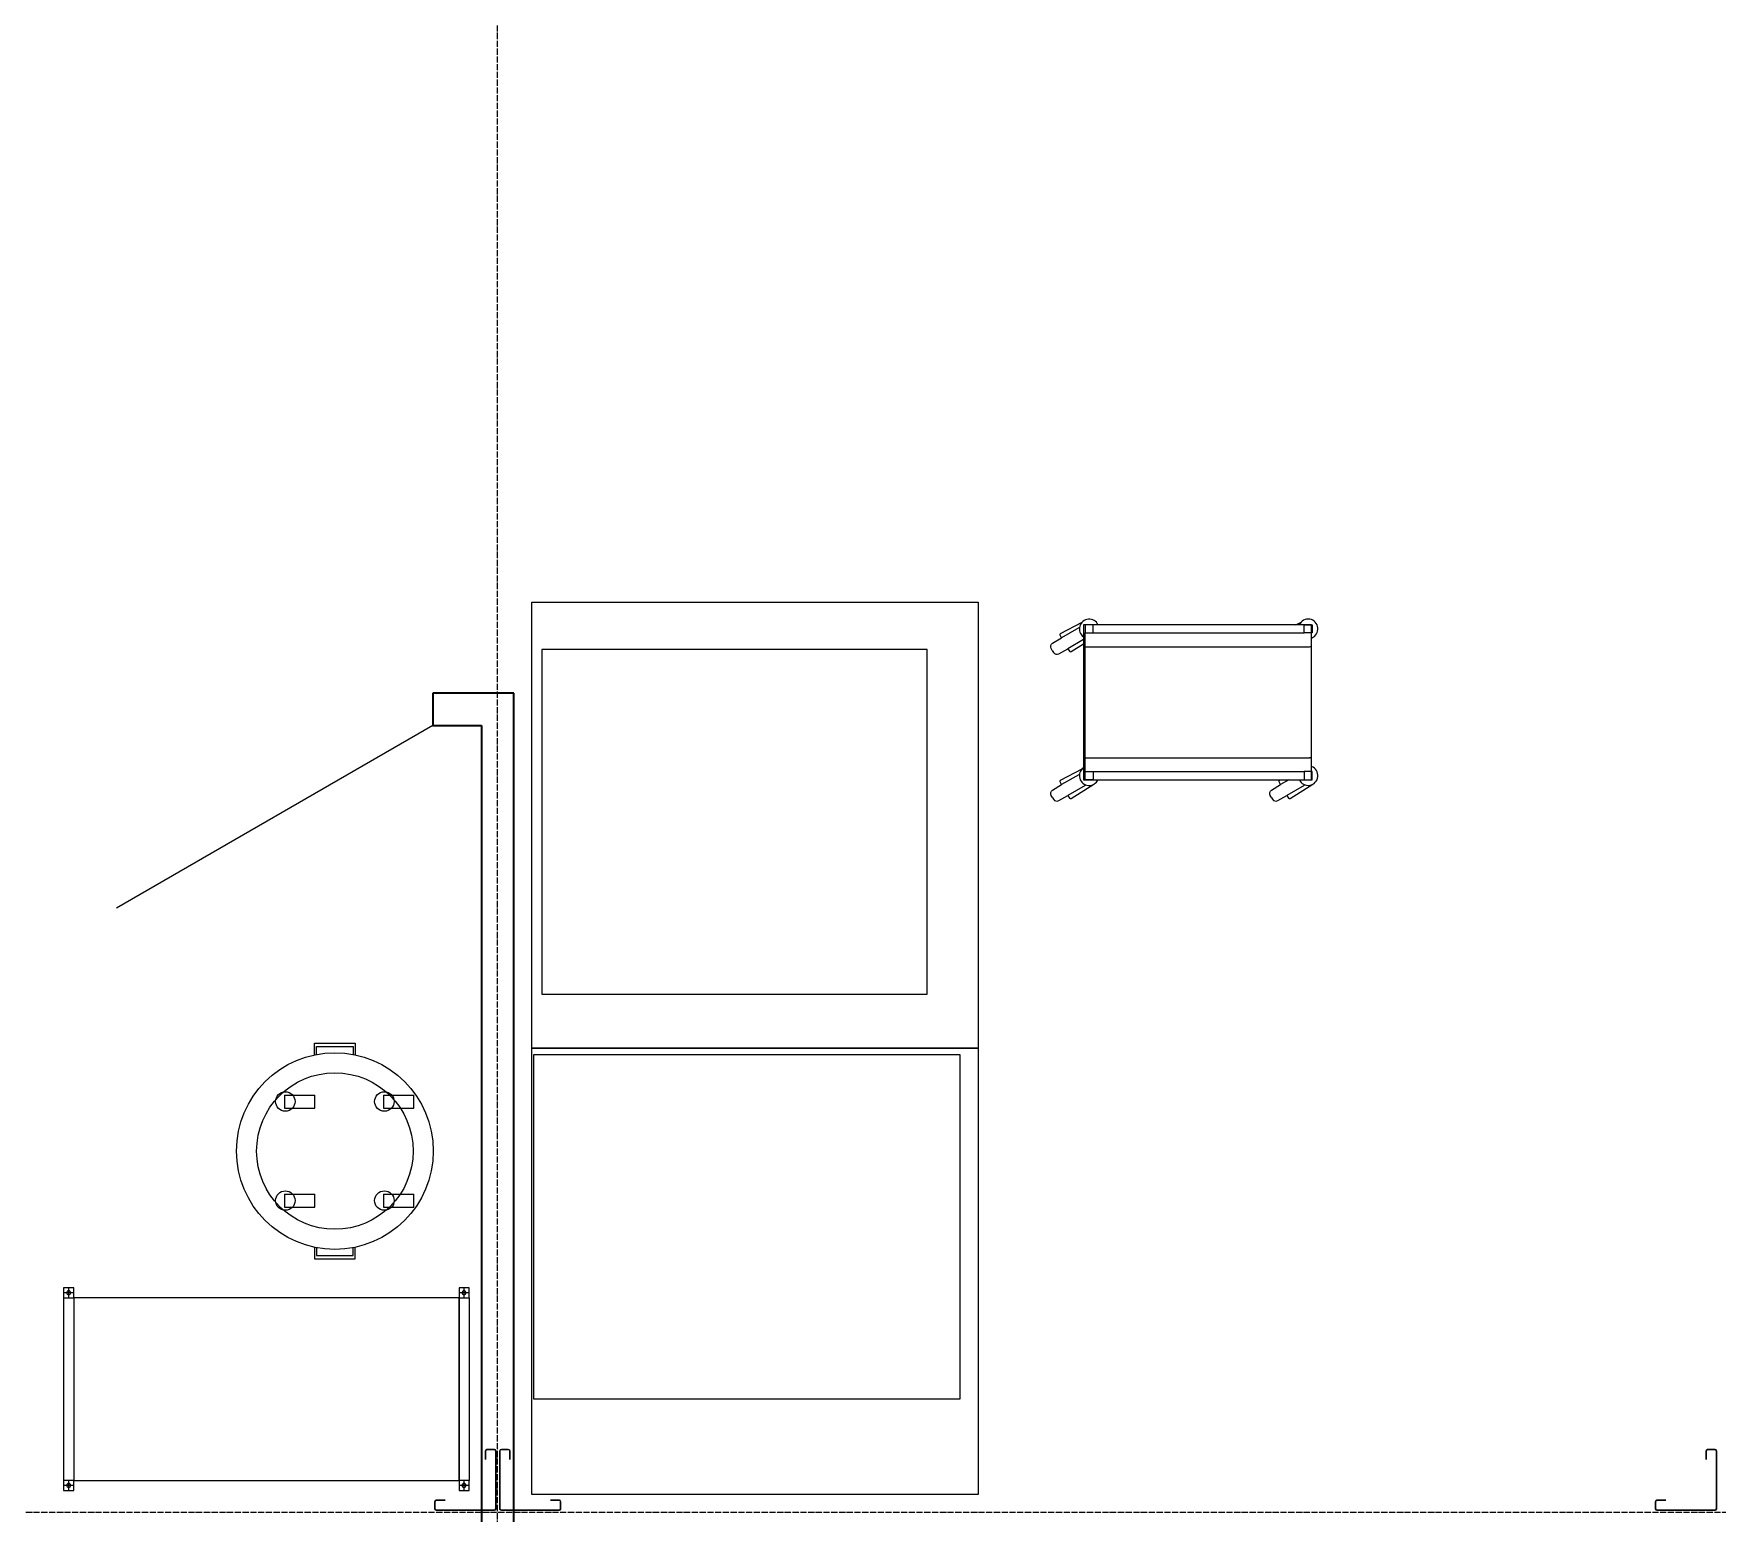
# Model space of a CAD drawing. Header units: millimetres. Extents: x 2162 to 93478, y -2737 to 52379.
# Drawn here: x 44038 to 48190, y 8868 to 12516 of the extents above; entities that cross this region are included whole.
import ezdxf

# ---------------------------------------------------------------- set-up
doc = ezdxf.new("R2010")
doc.units = ezdxf.units.MM
doc.linetypes.add('Штрихпунктир 15 х 2 х 2 мм', pattern=[19, 15, -2, 0, -2])
doc.linetypes.add('Штрихпунктирная', pattern=[30, 25, -2.25, 0.5, -2.25])
doc.layers.add('Axes', color=40, linetype='Штрихпунктирная')
for name, color, linetype, lineweight in [('Columns', 5, 'Continuous', 30), ('door', 7, 'Continuous', 18), ('equipment 1', 4, 'Continuous', 9), ('Wall', 5, 'Continuous', 9)]:
    doc.layers.add(name, color=color, linetype=linetype, lineweight=lineweight)

# ---------------------------------------------------------------- blocks, each defined once
blk = doc.blocks.new('d9')
at = {"layer": 'door'}
blk.add_line((-450, 40), (329.4, 490), dxfattribs=at)
blk = doc.blocks.new('kolumn')
at = {"color": 0, "ltscale": 100}
for p, q in [((4, 0), (146, 0)), ((0, -4), (0, -146)), ((146, -25), (125, -25)), ((150, -4), (150, -21)), ((4, -150), (21, -150)), ((25, -146), (25, -125))]:
    blk.add_line(p, q, dxfattribs=at)
for centre, start, end in [((4, -4), 90, 180), ((146, -4), 0, 90), ((146, -21), 270, 0), ((4, -146), 180, 270), ((21, -146), 270, 0)]:
    blk.add_arc(centre, 4, start, end, dxfattribs=at)
blk = doc.blocks.new('furn 0432')
at = {"color": 0}
for points in [[(25, 225), (0, 225), (0, 250), (25, 250)], [(1000, 225), (975, 225), (975, 250), (1000, 250)], [(975, -225), (25, -225), (25, 225), (975, 225)], [(25, -250), (0, -250), (0, -225), (25, -225)], [(1000, -250), (975, -250), (975, -225), (1000, -225)]]:
    blk.add_lwpolyline(points, close=True, dxfattribs=at)
for points in [[(12.5, 250), (12.5, 225)], [(987.5, 250), (987.5, 225)], [(25, 237.5), (0, 237.5)], [(0, -225), (0, 225)], [(25, -225), (25, 225)], [(1000, 237.5), (975, 237.5)], [(975, -225), (975, 225)], [(1000, -225), (1000, 225)], [(25, -237.5), (0, -237.5)], [(12.5, -225), (12.5, -250)], [(1000, -237.5), (975, -237.5)], [(987.5, -225), (987.5, -250)]]:
    blk.add_lwpolyline(points, dxfattribs=at)
for centre in [(12.5, 237.5), (987.5, 237.5), (12.5, -237.5), (987.5, -237.5)]:
    blk.add_circle(centre, 5, dxfattribs=at)
blk = doc.blocks.new('wheelbarrow_top_dwgmodels.com')
at = {"color": 0}
blk.add_line((0, -191), (0, -144), dxfattribs=at)
for points in [[(-639.6, 127.7), (-642.2, 132.4, -0.399302), (-638.7, 145.7), (-616.9, 159.1), (-620.1, 165.7, -0.390918), (-618.9, 169.6), (-565.7, 197.8)], [(-639.6, 127.7), (-636.7, 123, 0.399302), (-623.4, 119.6), (-601.1, 131.9), (-596.9, 125.9, 0.390918), (-592.9, 125), (-562.5, 144)], [(-639.6, -234.3), (-642.2, -229.6, -0.399302), (-638.7, -216.3), (-616.9, -202.9), (-620.1, -196.3, -0.390918), (-618.9, -192.4), (-565.7, -164.2)], [(-639.6, -234.3), (-636.7, -239, 0.399302), (-623.4, -242.4), (-601.1, -230.1), (-596.9, -236.1, 0.390918), (-592.9, -237), (-537, -202.1)], [(-99.6, -234.3), (-102.2, -229.6, -0.399302), (-98.7, -216.3), (-76.9, -202.9), (-80.1, -196.3, -0.390918), (-78.9, -192.4), (-76.3, -191)], [(-99.6, -234.3), (-96.7, -239, 0.399302), (-83.4, -242.4), (-61.1, -230.1), (-56.9, -236.1, 0.390918), (-52.9, -237), (3, -202.1)]]:
    blk.add_lwpolyline(points, format="xyb", dxfattribs=at)
for points in [[(-574.1, 183.3), (-616.9, 159.1)], [(-558.5, -171), (-558.5, 171)], [(-538.5, 171), (-18.5, 171)], [(-38.5, 191), (-25.7, 197.8)], [(-562.5, 154.7), (-601.1, 131.9)], [(-557.5, 137), (-5, 137)], [(0, 158), (3, 159.9)], [(-557.5, -137), (-5, -137)], [(-574.1, -178.7), (-616.9, -202.9)], [(-558.2, -204.8), (-601.1, -230.1)], [(-538.5, -171), (-18.5, -171)], [(-55.8, -191), (-76.9, -202.9)], [(-18.2, -204.8), (-61.1, -230.1)]]:
    blk.add_lwpolyline(points, dxfattribs=at)
for points in [[(-562.5, 191), (-562.5, -191), (0, -191), (0, 191)], [(-558.5, 191), (-558.5, 171), (-538.5, 171), (-538.5, 191)], [(1.5, 191), (1.5, 171), (-18.5, 171), (-18.5, 191)], [(-558.5, -191), (-558.5, -171), (-538.5, -171), (-538.5, -191)], [(1.5, -191), (1.5, -171), (-18.5, -171), (-18.5, -191)]]:
    blk.add_lwpolyline(points, close=True, dxfattribs=at)
for centre, radius, start, end in [((-548.5, 181), 24, 24.6243, 234.3147), ((-8.5, 181), 24, 290.7424, 155.3757), ((-5, 142), 5, 270, 0), ((-548.5, -181), 24, 125.6853, 335.3757), ((-8.5, -181), 24, 204.6243, 69.2576), ((-5, -142), 5, 360, 90)]:
    blk.add_arc(centre, radius, start, end, dxfattribs=at)
blk = doc.blocks.new('equip0548')
at = {"color": 0}
for p, q in [((-50, 265.6), (50, 265.6)), ((-50, 237.3), (-50, 265.6)), ((-45, 257.6), (45, 257.6)), ((-45, 238.3), (-45, 257.6)), ((45, 257.6), (45, 238.3)), ((50, 265.6), (50, 237.3)), ((-124.1, 138.1), (-49.1, 138.1)), ((-124.1, 138.1), (-124.1, 106.1)), ((-49.1, 106.1), (-49.1, 138.1)), ((120.1, 138.1), (120.1, 106.1)), ((120.1, 138.1), (195.1, 138.1)), ((195.1, 106.1), (195.1, 138.1)), ((-124.1, 106.1), (-49.1, 106.1)), ((120.1, 106.1), (195.1, 106.1)), ((-124.1, -106.1), (-124.1, -138.1)), ((-124.1, -106.1), (-49.1, -106.1)), ((-49.1, -138.1), (-49.1, -106.1)), ((120.1, -106.1), (120.1, -138.1)), ((120.1, -106.1), (195.1, -106.1)), ((195.1, -138.1), (195.1, -106.1)), ((-124.1, -138.1), (-49.1, -138.1)), ((120.1, -138.1), (195.1, -138.1)), ((-50, -237.3), (-50, -265.6)), ((-45, -238.3), (-45, -257.6)), ((45, -257.6), (45, -238.3)), ((50, -265.6), (50, -237.3)), ((-50, -265.6), (50, -265.6)), ((-45, -257.6), (45, -257.6))]:
    blk.add_line(p, q, dxfattribs=at)
for centre, radius in [((0, 0), 242.5), ((0, 0), 193), ((-122.1, 122.1), 24), ((122.1, 122.1), 24), ((-122.1, -122.1), 24), ((122.1, -122.1), 24)]:
    blk.add_circle(centre, radius, dxfattribs=at)

msp = doc.modelspace()

# ---------------------------------------------------------------- linework, layer by layer
at = {"layer": 'Axes', "linetype": 'Штрихпунктир 15 х 2 х 2 мм'}
for p, q in [((45182.1, -1937.4), (45182.1, 21035.1)), ((3469.3, 8870.1), (57337.1, 8870.1))]:
    msp.add_line(p, q, dxfattribs=at)
at = {"layer": 'equipment 1'}
for points in [[(45266.9, 11114.4), (46366.9, 11114.4), (46366.9, 10014.4), (45266.9, 10014.4)], [(46241.5, 10997.8), (45291.5, 10997.8), (45291.5, 10147.8), (46241.5, 10147.8)], [(45266.9, 10014.4), (46366.9, 10014.4), (46366.9, 8914.4), (45266.9, 8914.4)], [(45271.7, 9998.9), (46321.7, 9998.9), (46321.7, 9148.9), (45271.7, 9148.9)]]:
    msp.add_lwpolyline(points, close=True, dxfattribs=at)
at = {"layer": 'Wall', "lineweight": 35}
for p, q in [((45222.1, 10890.1), (45022.1, 10890.1)), ((45022.1, 10890.1), (45022.1, 10810.1)), ((45222.1, 2865.1), (45222.1, 10890.1)), ((45022.1, 10810.1), (45142.1, 10810.1)), ((45142.1, 10810.1), (45142.1, 2865.1))]:
    msp.add_line(p, q, dxfattribs=at)

# ---------------------------------------------------------------- block references
at = {"layer": 'Columns', "rotation": 180}
for p in [(45177.5, 8875.1), (48187.5, 8875.1)]:
    msp.add_blockref('kolumn', p, dxfattribs=at)
at = {"layer": 'Columns', "xscale": -1, "rotation": 180}
msp.add_blockref('kolumn', (45187.5, 8875.1), dxfattribs=at)
at = {"layer": 'door', "rotation": 180}
msp.add_blockref('d9', (44572.1, 10850.1), dxfattribs=at)
at = {"layer": 'equipment 1'}
for name, p in [('wheelbarrow_top_dwgmodels.com', (47189.3, 10867.4)), ('equip0548', (44780.8, 9760.9))]:
    msp.add_blockref(name, p, dxfattribs=at)
at = {"layer": 'equipment 1', "xscale": -1, "rotation": 180}
msp.add_blockref('furn 0432', (44111.9, 9173.9), dxfattribs=at)

doc.saveas('drawing.dxf')
